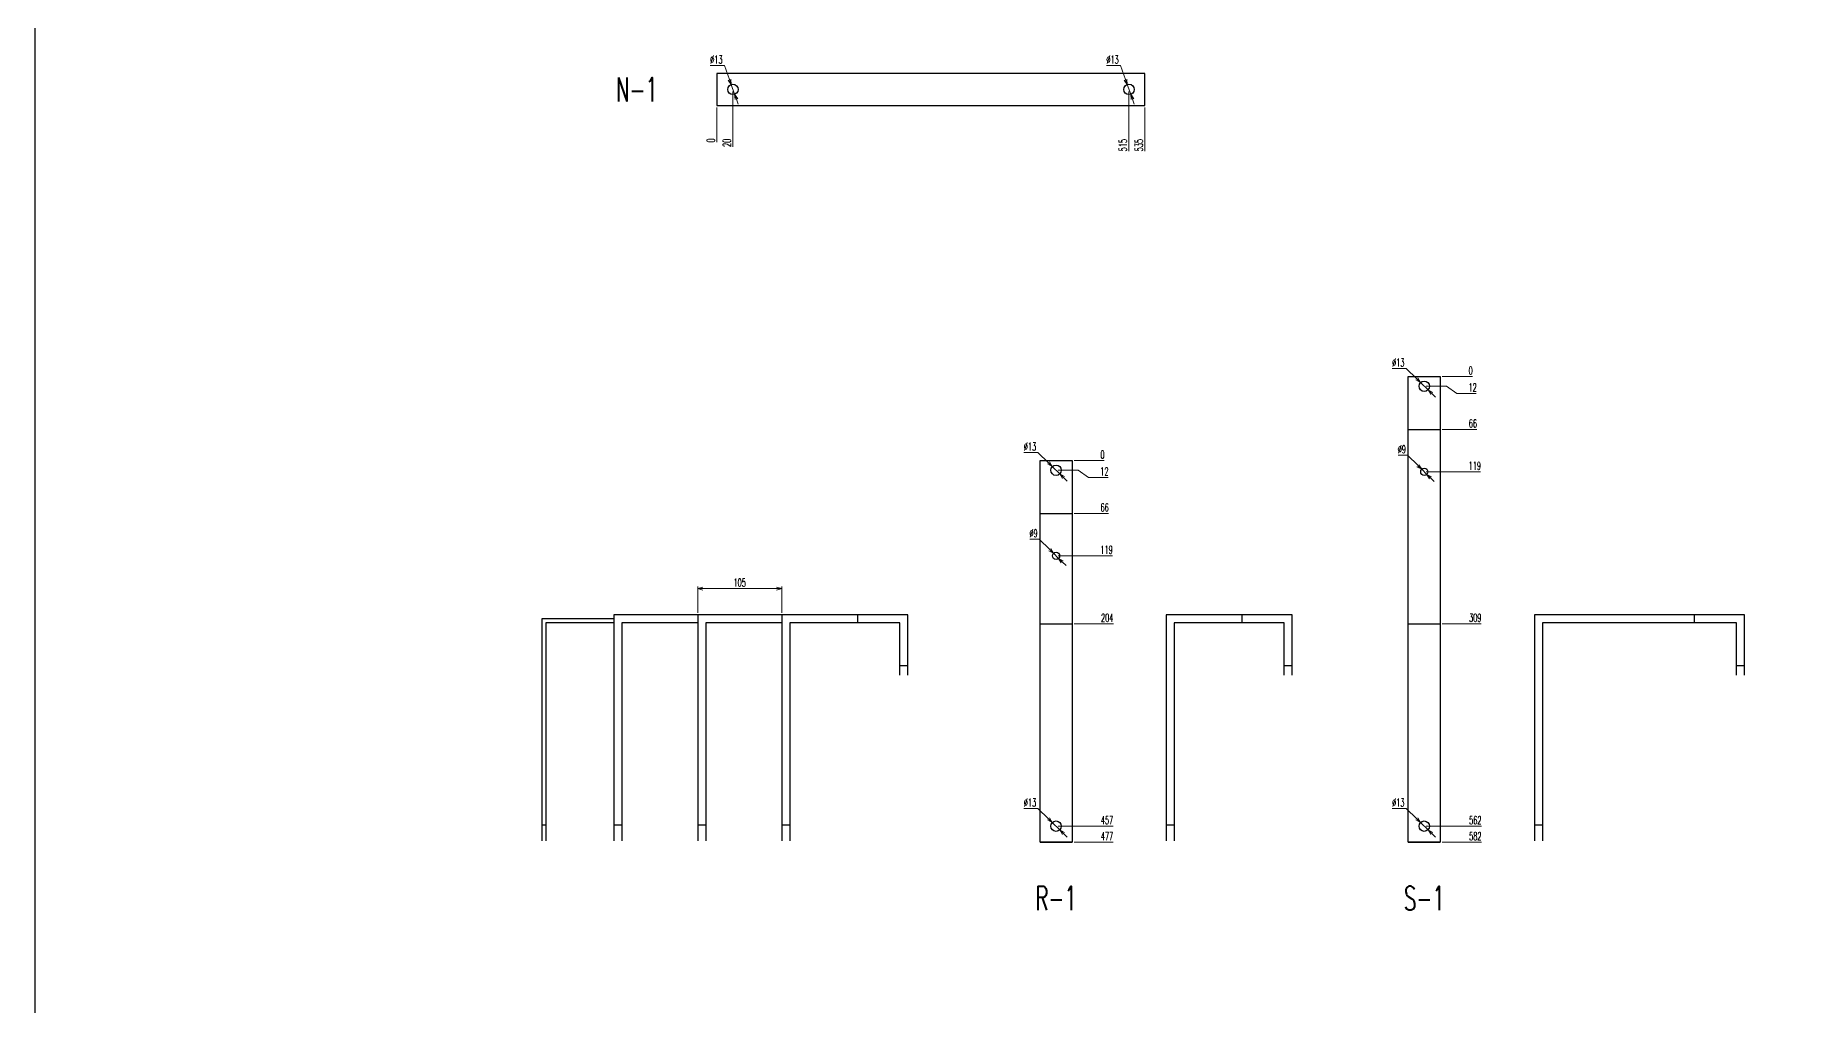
# Model space of a CAD drawing. Header units: millimetres. Extents: x 173893 to 258446, y -176540 to -123824.
# Drawn here: x 191169 to 193361, y -126340 to -125127 of the extents above; entities that cross this region are included whole.
import ezdxf
from ezdxf.enums import TextEntityAlignment as Align

# ---------------------------------------------------------------- set-up
doc = ezdxf.new("R2010")
doc.units = ezdxf.units.MM
doc.header["$LTSCALE"] = 3
doc.layers.add('@.DM. NÉT CHÍNH', color=7, linetype='Continuous')
doc.layers.add('@.VISIBLE', color=7, linetype='Continuous')
doc.styles.add('Ann_w01', font='romans.shx', dxfattribs={"width": 0.6, "bigfont": 'chineset.shx'})
doc.dimstyles.new('Dim 01_SC05', dxfattribs={"dimscale": 5, "dimtxt": 2, "dimasz": 1.3, "dimexe": 0.5, "dimexo": 0.5, "dimgap": 0.5, "dimtad": 1, "dimtoh": 1, "dimdec": 1, "dimzin": 12, "dimdsep": 46, "dimtxsty": 'Ann_w01', "dimblk": 'OPEN30', "dimcen": 1.5, "dimclrd": 6, "dimclre": 6, "dimclrt": 3, "dimadec": 1, "dimazin": 3, "dimtm": 1e-09, "dimtfac": 1, "dimtdec": 1, "dimtmove": 0, "dimatfit": 3, "dimldrblk": 'OPEN30', "dimfxl": 1, "dimtolj": 1, "dimlwd": 20, "dimlwe": 20, "dimarcsym": 0})

# ---------------------------------------------------------------- blocks, each defined once
blk = doc.blocks.new('*D3430')
at = {"layer": '@.DM. NÉT CHÍNH', "color": 6, "linetype": 'Continuous', "lineweight": 20, "transparency": 16777216}
blk.add_line((192467.7, -126135.5), (192516.7, -126135.5), dxfattribs=at)
at = {"layer": 'Defpoints', "color": 0, "linetype": 'Continuous', "transparency": 16777216}
for p in [(192445.2, -125658.5), (192465.2, -126135.5), (192498.8, -126135.5)]:
    blk.add_point(p, dxfattribs=at)
at = {"layer": '@.DM. NÉT CHÍNH', "color": 3, "linetype": 'Continuous', "transparency": 16777216, "insert": (192509, -126128), "char_height": 10, "attachment_point": 5, "style": 'Ann_w01'}
blk.add_mtext('\\A1;477', dxfattribs=at)
blk = doc.blocks.new('_Open30')
at = {"color": 0, "linetype": 'ByBlock', "lineweight": -2}
for p, q in [((-1, 0.27), (0, 0)), ((0, 0), (-1, -0.27)), ((0, 0), (-1, 0))]:
    blk.add_line(p, q, dxfattribs=at)
blk = doc.blocks.new('*D3431')
at = {"layer": '@.DM. NÉT CHÍNH', "color": 6, "linetype": 'Continuous', "lineweight": 20, "transparency": 16777216}
blk.add_line((192447.7, -126115.5), (192516.7, -126115.5), dxfattribs=at)
at = {"layer": 'Defpoints', "color": 0, "linetype": 'Continuous', "transparency": 16777216}
for p in [(192445.2, -125658.5), (192445.2, -126115.5), (192498.8, -126115.5)]:
    blk.add_point(p, dxfattribs=at)
at = {"layer": '@.DM. NÉT CHÍNH', "color": 3, "linetype": 'Continuous', "transparency": 16777216, "insert": (192509, -126108), "char_height": 10, "attachment_point": 5, "style": 'Ann_w01'}
blk.add_mtext('\\A1;457', dxfattribs=at)
blk = doc.blocks.new('*D3432')
at = {"layer": '@.DM. NÉT CHÍNH', "color": 6, "linetype": 'Continuous', "lineweight": 20, "transparency": 16777216}
blk.add_line((192467.7, -125862.5), (192517, -125862.5), dxfattribs=at)
at = {"layer": 'Defpoints', "color": 0, "linetype": 'Continuous', "transparency": 16777216}
for p in [(192445.2, -125658.5), (192465.2, -125862.5), (192498.8, -125862.5)]:
    blk.add_point(p, dxfattribs=at)
at = {"layer": '@.DM. NÉT CHÍNH', "color": 3, "linetype": 'Continuous', "transparency": 16777216, "insert": (192509.2, -125855), "char_height": 10, "attachment_point": 5, "style": 'Ann_w01'}
blk.add_mtext('\\A1;204', dxfattribs=at)
blk = doc.blocks.new('*D3433')
at = {"layer": '@.DM. NÉT CHÍNH', "color": 6, "linetype": 'Continuous', "lineweight": 20, "transparency": 16777216}
blk.add_line((192447.7, -125777.5), (192515.6, -125777.5), dxfattribs=at)
at = {"layer": 'Defpoints', "color": 0, "linetype": 'Continuous', "transparency": 16777216}
for p in [(192445.2, -125658.5), (192445.2, -125777.5), (192498.8, -125777.5)]:
    blk.add_point(p, dxfattribs=at)
at = {"layer": '@.DM. NÉT CHÍNH', "color": 3, "linetype": 'Continuous', "transparency": 16777216, "insert": (192508.4, -125770), "char_height": 10, "attachment_point": 5, "style": 'Ann_w01'}
blk.add_mtext('\\A1;119', dxfattribs=at)
blk = doc.blocks.new('*D3434')
at = {"layer": '@.VISIBLE', "color": 6, "lineweight": 20, "transparency": 16777216}
blk.add_line((192467.7, -125724.5), (192510.7, -125724.5), dxfattribs=at)
at = {"layer": 'Defpoints', "color": 0, "transparency": 16777216}
for p in [(192445.2, -125658.5), (192465.2, -125724.5), (192498.8, -125724.5)]:
    blk.add_point(p, dxfattribs=at)
at = {"layer": '@.VISIBLE', "color": 3, "transparency": 16777216, "insert": (192506, -125717), "char_height": 10, "attachment_point": 5, "style": 'Ann_w01'}
blk.add_mtext('\\A1;66', dxfattribs=at)
blk = doc.blocks.new('*D3435')
at = {"layer": '@.VISIBLE', "color": 6, "lineweight": 20, "transparency": 16777216}
for p, q in [((192447.7, -125670.5), (192472.8, -125670.5)), ((192472.8, -125670.5), (192485.8, -125679.6)), ((192485.8, -125679.6), (192510.2, -125679.6))]:
    blk.add_line(p, q, dxfattribs=at)
at = {"layer": 'Defpoints', "color": 0, "transparency": 16777216}
for p in [(192445.2, -125658.5), (192445.2, -125670.5), (192498.8, -125679.6)]:
    blk.add_point(p, dxfattribs=at)
at = {"layer": '@.VISIBLE', "color": 3, "transparency": 16777216, "insert": (192505.7, -125672.1), "char_height": 10, "attachment_point": 5, "style": 'Ann_w01'}
blk.add_mtext('\\A1;12', dxfattribs=at)
blk = doc.blocks.new('*D3436')
at = {"layer": '@.VISIBLE', "color": 6, "lineweight": 20, "transparency": 16777216}
blk.add_line((192467.7, -125658.5), (192505.3, -125658.5), dxfattribs=at)
at = {"layer": 'Defpoints', "color": 0, "transparency": 16777216}
for p in [(192445.2, -125658.5), (192465.2, -125658.5), (192498.8, -125658.5)]:
    blk.add_point(p, dxfattribs=at)
at = {"layer": '@.VISIBLE', "color": 3, "transparency": 16777216, "insert": (192503.3, -125651), "char_height": 10, "attachment_point": 5, "style": 'Ann_w01'}
blk.add_mtext('\\A1;0', dxfattribs=at)
blk = doc.blocks.new('*D3437')
at = {"layer": '@.DM. NÉT CHÍNH', "color": 6, "linetype": 'Continuous', "lineweight": 20, "transparency": 16777216}
for p, q in [((192405.1, -125648.5), (192422.7, -125648.5)), ((192422.7, -125648.5), (192435.9, -125661.4)), ((192449.9, -125675.1), (192440.6, -125666)), ((192454.5, -125679.6), (192459.2, -125684.2))]:
    blk.add_line(p, q, dxfattribs=at)
at = {"layer": 'Defpoints', "color": 0, "linetype": 'Continuous', "transparency": 16777216}
for p in [(192440.6, -125666), (192449.9, -125675.1)]:
    blk.add_point(p, dxfattribs=at)
at = {"layer": '@.DM. NÉT CHÍNH', "color": 6, "linetype": 'Continuous', "lineweight": 20, "transparency": 16777216, "xscale": 6.5, "yscale": 6.5, "zscale": 6.5}
for p, rotation in [((192440.6, -125666), 315.5832768399727), ((192449.9, -125675.1), 135.5832768399727)]:
    blk.add_blockref('_Open30', p, dxfattribs=dict(at, rotation=rotation))
at = {"layer": '@.DM. NÉT CHÍNH', "color": 3, "linetype": 'Continuous', "transparency": 16777216, "insert": (192412.7, -125641), "char_height": 10, "attachment_point": 5, "style": 'Ann_w01'}
blk.add_mtext('\\A1;∅13', dxfattribs=at)
blk = doc.blocks.new('*D3438')
at = {"layer": '@.DM. NÉT CHÍNH', "color": 6, "linetype": 'Continuous', "lineweight": 20, "transparency": 16777216}
for p, q in [((192412.5, -125756.9), (192424.2, -125756.9)), ((192424.2, -125756.9), (192437.4, -125769.8)), ((192448.4, -125780.7), (192442, -125774.4)), ((192453.1, -125785.2), (192457.7, -125789.8))]:
    blk.add_line(p, q, dxfattribs=at)
at = {"layer": 'Defpoints', "color": 0, "linetype": 'Continuous', "transparency": 16777216}
for p in [(192442, -125774.4), (192448.4, -125780.7)]:
    blk.add_point(p, dxfattribs=at)
at = {"layer": '@.DM. NÉT CHÍNH', "color": 6, "linetype": 'Continuous', "lineweight": 20, "transparency": 16777216, "xscale": 6.5, "yscale": 6.5, "zscale": 6.5}
for p, rotation in [((192442, -125774.4), 315.5832768405393), ((192448.4, -125780.7), 135.5832768405393)]:
    blk.add_blockref('_Open30', p, dxfattribs=dict(at, rotation=rotation))
at = {"layer": '@.DM. NÉT CHÍNH', "color": 3, "linetype": 'Continuous', "transparency": 16777216, "insert": (192417.1, -125749.4), "char_height": 10, "attachment_point": 5, "style": 'Ann_w01'}
blk.add_mtext('\\A1;∅9', dxfattribs=at)
blk = doc.blocks.new('*D3439')
at = {"layer": '@.DM. NÉT CHÍNH', "color": 6, "linetype": 'Continuous', "lineweight": 20, "transparency": 16777216}
for p, q in [((192405.1, -126093.5), (192422.7, -126093.5)), ((192422.7, -126093.5), (192435.9, -126106.4)), ((192449.9, -126120.1), (192440.6, -126111)), ((192454.5, -126124.6), (192459.2, -126129.2))]:
    blk.add_line(p, q, dxfattribs=at)
at = {"layer": 'Defpoints', "color": 0, "linetype": 'Continuous', "transparency": 16777216}
for p in [(192440.6, -126111), (192449.9, -126120.1)]:
    blk.add_point(p, dxfattribs=at)
at = {"layer": '@.DM. NÉT CHÍNH', "color": 6, "linetype": 'Continuous', "lineweight": 20, "transparency": 16777216, "xscale": 6.5, "yscale": 6.5, "zscale": 6.5}
for p, rotation in [((192440.6, -126111), 315.5832768399305), ((192449.9, -126120.1), 135.5832768399306)]:
    blk.add_blockref('_Open30', p, dxfattribs=dict(at, rotation=rotation))
at = {"layer": '@.DM. NÉT CHÍNH', "color": 3, "linetype": 'Continuous', "transparency": 16777216, "insert": (192412.7, -126086), "char_height": 10, "attachment_point": 5, "style": 'Ann_w01'}
blk.add_mtext('\\A1;∅13', dxfattribs=at)
blk = doc.blocks.new('*D3440')
at = {"layer": '@.DM. NÉT CHÍNH', "color": 6, "linetype": 'Continuous', "lineweight": 20, "transparency": 16777216}
for p, q in [((191997.5, -125848.7), (191997.5, -125816.1)), ((192004, -125818.6), (192096, -125818.6)), ((192102.5, -125848.7), (192102.5, -125816.1))]:
    blk.add_line(p, q, dxfattribs=at)
at = {"layer": 'Defpoints', "color": 0, "linetype": 'Continuous', "transparency": 16777216}
for p in [(192102.5, -125818.6), (191997.5, -125851.2), (192102.5, -125851.2)]:
    blk.add_point(p, dxfattribs=at)
at = {"layer": '@.DM. NÉT CHÍNH', "color": 6, "linetype": 'Continuous', "lineweight": 20, "transparency": 16777216, "xscale": 6.5, "yscale": 6.5, "zscale": 6.5, "rotation": 180}
blk.add_blockref('_Open30', (191997.5, -125818.6), dxfattribs=at)
at = {"layer": '@.DM. NÉT CHÍNH', "color": 6, "linetype": 'Continuous', "lineweight": 20, "transparency": 16777216, "xscale": 6.5, "yscale": 6.5, "zscale": 6.5}
blk.add_blockref('_Open30', (192102.5, -125818.6), dxfattribs=at)
at = {"layer": '@.DM. NÉT CHÍNH', "color": 3, "linetype": 'Continuous', "transparency": 16777216, "insert": (192050, -125811.1), "char_height": 10, "attachment_point": 5, "style": 'Ann_w01'}
blk.add_mtext('\\A1;105', dxfattribs=at)
blk = doc.blocks.new('*D3441')
at = {"layer": '@.VISIBLE', "color": 6, "lineweight": 20, "transparency": 16777216}
blk.add_line((192927.9, -126135.5), (192976.9, -126135.5), dxfattribs=at)
at = {"layer": 'Defpoints', "color": 0, "transparency": 16777216}
for p in [(192905.4, -125553.5), (192925.4, -126135.5), (192959, -126135.5)]:
    blk.add_point(p, dxfattribs=at)
at = {"layer": '@.VISIBLE', "color": 3, "transparency": 16777216, "insert": (192969.2, -126128), "char_height": 10, "attachment_point": 5, "style": 'Ann_w01'}
blk.add_mtext('\\A1;582', dxfattribs=at)
blk = doc.blocks.new('*D3442')
at = {"layer": '@.VISIBLE', "color": 6, "lineweight": 20, "transparency": 16777216}
blk.add_line((192907.9, -126115.5), (192976.9, -126115.5), dxfattribs=at)
at = {"layer": 'Defpoints', "color": 0, "transparency": 16777216}
for p in [(192905.4, -125553.5), (192905.4, -126115.5), (192959, -126115.5)]:
    blk.add_point(p, dxfattribs=at)
at = {"layer": '@.VISIBLE', "color": 3, "transparency": 16777216, "insert": (192969.2, -126108), "char_height": 10, "attachment_point": 5, "style": 'Ann_w01'}
blk.add_mtext('\\A1;562', dxfattribs=at)
blk = doc.blocks.new('*D3443')
at = {"layer": '@.VISIBLE', "color": 6, "lineweight": 20, "transparency": 16777216}
blk.add_line((192927.9, -125862.5), (192976.6, -125862.5), dxfattribs=at)
at = {"layer": 'Defpoints', "color": 0, "transparency": 16777216}
for p in [(192905.4, -125553.5), (192925.4, -125862.5), (192959, -125862.5)]:
    blk.add_point(p, dxfattribs=at)
at = {"layer": '@.VISIBLE', "color": 3, "transparency": 16777216, "insert": (192969.1, -125855), "char_height": 10, "attachment_point": 5, "style": 'Ann_w01'}
blk.add_mtext('\\A1;309', dxfattribs=at)
blk = doc.blocks.new('*D3444')
at = {"layer": '@.VISIBLE', "color": 6, "lineweight": 20, "transparency": 16777216}
blk.add_line((192907.9, -125672.5), (192975.8, -125672.5), dxfattribs=at)
at = {"layer": 'Defpoints', "color": 0, "transparency": 16777216}
for p in [(192905.4, -125553.5), (192905.4, -125672.5), (192959, -125672.5)]:
    blk.add_point(p, dxfattribs=at)
at = {"layer": '@.VISIBLE', "color": 3, "transparency": 16777216, "insert": (192968.6, -125665), "char_height": 10, "attachment_point": 5, "style": 'Ann_w01'}
blk.add_mtext('\\A1;119', dxfattribs=at)
blk = doc.blocks.new('*D3445')
at = {"layer": '@.VISIBLE', "color": 6, "lineweight": 20, "transparency": 16777216}
blk.add_line((192927.9, -125619.5), (192970.9, -125619.5), dxfattribs=at)
at = {"layer": 'Defpoints', "color": 0, "transparency": 16777216}
for p in [(192905.4, -125553.5), (192925.4, -125619.5), (192959, -125619.5)]:
    blk.add_point(p, dxfattribs=at)
at = {"layer": '@.VISIBLE', "color": 3, "transparency": 16777216, "insert": (192966.2, -125612), "char_height": 10, "attachment_point": 5, "style": 'Ann_w01'}
blk.add_mtext('\\A1;66', dxfattribs=at)
blk = doc.blocks.new('*D3446')
at = {"layer": '@.VISIBLE', "color": 6, "lineweight": 20, "transparency": 16777216}
for p, q in [((192907.9, -125565.5), (192933, -125565.5)), ((192933, -125565.5), (192946, -125574.6)), ((192946, -125574.6), (192970.4, -125574.6))]:
    blk.add_line(p, q, dxfattribs=at)
at = {"layer": 'Defpoints', "color": 0, "transparency": 16777216}
for p in [(192905.4, -125553.5), (192905.4, -125565.5), (192959, -125574.6)]:
    blk.add_point(p, dxfattribs=at)
at = {"layer": '@.VISIBLE', "color": 3, "transparency": 16777216, "insert": (192965.9, -125567.1), "char_height": 10, "attachment_point": 5, "style": 'Ann_w01'}
blk.add_mtext('\\A1;12', dxfattribs=at)
blk = doc.blocks.new('*D3447')
at = {"layer": '@.VISIBLE', "color": 6, "lineweight": 20, "transparency": 16777216}
blk.add_line((192927.9, -125553.5), (192965.5, -125553.5), dxfattribs=at)
at = {"layer": 'Defpoints', "color": 0, "transparency": 16777216}
for p in [(192905.4, -125553.5), (192925.4, -125553.5), (192959, -125553.5)]:
    blk.add_point(p, dxfattribs=at)
at = {"layer": '@.VISIBLE', "color": 3, "transparency": 16777216, "insert": (192963.5, -125546), "char_height": 10, "attachment_point": 5, "style": 'Ann_w01'}
blk.add_mtext('\\A1;0', dxfattribs=at)
blk = doc.blocks.new('*D3448')
at = {"layer": '@.VISIBLE', "color": 6, "lineweight": 20, "transparency": 16777216}
for p, q in [((192865.3, -125543.5), (192882.9, -125543.5)), ((192882.9, -125543.5), (192896.1, -125556.4)), ((192910.1, -125570.1), (192900.8, -125561)), ((192914.7, -125574.6), (192919.4, -125579.2))]:
    blk.add_line(p, q, dxfattribs=at)
at = {"layer": 'Defpoints', "color": 0, "transparency": 16777216}
for p in [(192900.8, -125561), (192910.1, -125570.1)]:
    blk.add_point(p, dxfattribs=at)
at = {"layer": '@.VISIBLE', "color": 6, "lineweight": 20, "transparency": 16777216, "xscale": 6.5, "yscale": 6.5, "zscale": 6.5}
for p, rotation in [((192900.8, -125561), 315.5832768402952), ((192910.1, -125570.1), 135.5832768402952)]:
    blk.add_blockref('_Open30', p, dxfattribs=dict(at, rotation=rotation))
at = {"layer": '@.VISIBLE', "color": 3, "transparency": 16777216, "insert": (192872.9, -125536), "char_height": 10, "attachment_point": 5, "style": 'Ann_w01'}
blk.add_mtext('\\A1;∅13', dxfattribs=at)
blk = doc.blocks.new('*D3449')
at = {"layer": '@.VISIBLE', "color": 6, "lineweight": 20, "transparency": 16777216}
for p, q in [((192872.7, -125651.9), (192884.4, -125651.9)), ((192884.4, -125651.9), (192897.6, -125664.8)), ((192908.6, -125675.7), (192902.2, -125669.4)), ((192913.3, -125680.2), (192917.9, -125684.8))]:
    blk.add_line(p, q, dxfattribs=at)
at = {"layer": 'Defpoints', "color": 0, "transparency": 16777216}
for p in [(192902.2, -125669.4), (192908.6, -125675.7)]:
    blk.add_point(p, dxfattribs=at)
at = {"layer": '@.VISIBLE', "color": 6, "lineweight": 20, "transparency": 16777216, "xscale": 6.5, "yscale": 6.5, "zscale": 6.5}
for p, rotation in [((192902.2, -125669.4), 315.5832768408621), ((192908.6, -125675.7), 135.5832768408621)]:
    blk.add_blockref('_Open30', p, dxfattribs=dict(at, rotation=rotation))
at = {"layer": '@.VISIBLE', "color": 3, "transparency": 16777216, "insert": (192877.3, -125644.4), "char_height": 10, "attachment_point": 5, "style": 'Ann_w01'}
blk.add_mtext('\\A1;∅9', dxfattribs=at)
blk = doc.blocks.new('*D3450')
at = {"layer": '@.VISIBLE', "color": 6, "lineweight": 20, "transparency": 16777216}
for p, q in [((192865.3, -126093.5), (192882.9, -126093.5)), ((192882.9, -126093.5), (192896.1, -126106.4)), ((192910.1, -126120.1), (192900.8, -126111)), ((192914.7, -126124.6), (192919.4, -126129.2))]:
    blk.add_line(p, q, dxfattribs=at)
at = {"layer": 'Defpoints', "color": 0, "transparency": 16777216}
for p in [(192900.8, -126111), (192910.1, -126120.1)]:
    blk.add_point(p, dxfattribs=at)
at = {"layer": '@.VISIBLE', "color": 6, "lineweight": 20, "transparency": 16777216, "xscale": 6.5, "yscale": 6.5, "zscale": 6.5}
for p, rotation in [((192900.8, -126111), 315.5832768403739), ((192910.1, -126120.1), 135.5832768403739)]:
    blk.add_blockref('_Open30', p, dxfattribs=dict(at, rotation=rotation))
at = {"layer": '@.VISIBLE', "color": 3, "transparency": 16777216, "insert": (192872.9, -126086), "char_height": 10, "attachment_point": 5, "style": 'Ann_w01'}
blk.add_mtext('\\A1;∅13', dxfattribs=at)
blk = doc.blocks.new('*D3489')
at = {"layer": '@.DM. NÉT CHÍNH', "color": 6, "linetype": 'Continuous', "lineweight": 20, "transparency": 16777216}
blk.add_line((192021.4, -125216.9), (192021.4, -125260.4), dxfattribs=at)
at = {"layer": 'Defpoints', "color": 0, "linetype": 'Continuous', "transparency": 16777216}
for p in [(192021.4, -125194.4), (192021.4, -125214.4), (192021.4, -125253.9)]:
    blk.add_point(p, dxfattribs=at)
at = {"layer": '@.DM. NÉT CHÍNH', "color": 3, "linetype": 'Continuous', "transparency": 16777216, "insert": (192013.9, -125258.4), "char_height": 10, "attachment_point": 5, "rotation": 90, "style": 'Ann_w01'}
blk.add_mtext('\\A1;0', dxfattribs=at)
blk = doc.blocks.new('*D3490')
at = {"layer": '@.DM. NÉT CHÍNH', "color": 6, "linetype": 'Continuous', "lineweight": 20, "transparency": 16777216}
blk.add_line((192041.4, -125196.9), (192041.4, -125266.2), dxfattribs=at)
at = {"layer": 'Defpoints', "color": 0, "linetype": 'Continuous', "transparency": 16777216}
for p in [(192021.4, -125194.4), (192041.4, -125194.4), (192041.4, -125253.9)]:
    blk.add_point(p, dxfattribs=at)
at = {"layer": '@.DM. NÉT CHÍNH', "color": 3, "linetype": 'Continuous', "transparency": 16777216, "insert": (192033.9, -125261.3), "char_height": 10, "attachment_point": 5, "rotation": 90, "style": 'Ann_w01'}
blk.add_mtext('\\A1;20', dxfattribs=at)
blk = doc.blocks.new('*D3491')
at = {"layer": '@.DM. NÉT CHÍNH', "color": 6, "linetype": 'Continuous', "lineweight": 20, "transparency": 16777216}
blk.add_line((192536.4, -125196.9), (192536.4, -125271.9), dxfattribs=at)
at = {"layer": 'Defpoints', "color": 0, "linetype": 'Continuous', "transparency": 16777216}
for p in [(192021.4, -125194.4), (192536.4, -125194.4), (192536.4, -125253.9)]:
    blk.add_point(p, dxfattribs=at)
at = {"layer": '@.DM. NÉT CHÍNH', "color": 3, "linetype": 'Continuous', "transparency": 16777216, "insert": (192528.9, -125264.2), "char_height": 10, "attachment_point": 5, "rotation": 90, "style": 'Ann_w01'}
blk.add_mtext('\\A1;515', dxfattribs=at)
blk = doc.blocks.new('*D3492')
at = {"layer": '@.DM. NÉT CHÍNH', "color": 6, "linetype": 'Continuous', "lineweight": 20, "transparency": 16777216}
blk.add_line((192556.4, -125216.9), (192556.4, -125271.9), dxfattribs=at)
at = {"layer": 'Defpoints', "color": 0, "linetype": 'Continuous', "transparency": 16777216}
for p in [(192021.4, -125194.4), (192556.4, -125214.4), (192556.4, -125253.9)]:
    blk.add_point(p, dxfattribs=at)
at = {"layer": '@.DM. NÉT CHÍNH', "color": 3, "linetype": 'Continuous', "transparency": 16777216, "insert": (192548.9, -125264.2), "char_height": 10, "attachment_point": 5, "rotation": 90, "style": 'Ann_w01'}
blk.add_mtext('\\A1;535', dxfattribs=at)
blk = doc.blocks.new('*D3493')
at = {"layer": '@.DM. NÉT CHÍNH', "color": 6, "linetype": 'Continuous', "lineweight": 20, "transparency": 16777216}
for p, q in [((192013.2, -125164.8), (192030.8, -125164.8)), ((192030.8, -125164.8), (192037.1, -125182.2)), ((192043.6, -125200.6), (192039.2, -125188.3)), ((192045.8, -125206.7), (192048, -125212.8))]:
    blk.add_line(p, q, dxfattribs=at)
at = {"layer": 'Defpoints', "color": 0, "linetype": 'Continuous', "transparency": 16777216}
for p in [(192039.2, -125188.3), (192043.6, -125200.6)]:
    blk.add_point(p, dxfattribs=at)
at = {"layer": '@.DM. NÉT CHÍNH', "color": 6, "linetype": 'Continuous', "lineweight": 20, "transparency": 16777216, "xscale": 6.5, "yscale": 6.5, "zscale": 6.5}
for p, rotation in [((192039.2, -125188.3), 289.6393051019034), ((192043.6, -125200.6), 109.6393051019034)]:
    blk.add_blockref('_Open30', p, dxfattribs=dict(at, rotation=rotation))
at = {"layer": '@.DM. NÉT CHÍNH', "color": 3, "linetype": 'Continuous', "transparency": 16777216, "insert": (192020.8, -125157.3), "char_height": 10, "attachment_point": 5, "style": 'Ann_w01'}
blk.add_mtext('\\A1;∅13', dxfattribs=at)
blk = doc.blocks.new('*D3494')
at = {"layer": '@.DM. NÉT CHÍNH', "color": 6, "linetype": 'Continuous', "lineweight": 20, "transparency": 16777216}
for p, q in [((192508.2, -125164.8), (192525.8, -125164.8)), ((192525.8, -125164.8), (192532.1, -125182.2)), ((192538.6, -125200.6), (192534.2, -125188.3)), ((192540.8, -125206.7), (192543, -125212.8))]:
    blk.add_line(p, q, dxfattribs=at)
at = {"layer": 'Defpoints', "color": 0, "linetype": 'Continuous', "transparency": 16777216}
for p in [(192534.2, -125188.3), (192538.6, -125200.6)]:
    blk.add_point(p, dxfattribs=at)
at = {"layer": '@.DM. NÉT CHÍNH', "color": 6, "linetype": 'Continuous', "lineweight": 20, "transparency": 16777216, "xscale": 6.5, "yscale": 6.5, "zscale": 6.5}
for p, rotation in [((192534.2, -125188.3), 289.6393051018343), ((192538.6, -125200.6), 109.6393051018343)]:
    blk.add_blockref('_Open30', p, dxfattribs=dict(at, rotation=rotation))
at = {"layer": '@.DM. NÉT CHÍNH', "color": 3, "linetype": 'Continuous', "transparency": 16777216, "insert": (192515.8, -125157.3), "char_height": 10, "attachment_point": 5, "style": 'Ann_w01'}
blk.add_mtext('\\A1;∅13', dxfattribs=at)

msp = doc.modelspace()

# ---------------------------------------------------------------- linework, layer by layer
at = {"layer": '@.DM. NÉT CHÍNH', "linetype": 'Continuous'}
for p, q in [((192197.53, -125861.21), (192197.53, -125851.21)), ((192677.94, -125861.21), (192677.94, -125851.21)), ((192250.03, -125914.71), (192260.03, -125914.71)), ((192730.44, -125914.71), (192740.44, -125914.71)), ((191802.51, -126113.71), (191807.51, -126113.71)), ((191892.51, -126113.71), (191902.51, -126113.71)), ((191997.51, -126113.71), (192007.51, -126113.71)), ((192102.51, -126113.71), (192112.51, -126113.71)), ((192582.92, -126113.71), (192592.92, -126113.71))]:
    msp.add_line(p, q, dxfattribs=at)
for points in [[(191169.37, -124247.34), (215177.7, -124247.34), (215177.7, -137826.43), (191169.37, -137826.43)], [(192556.42, -125214.43), (192556.42, -125174.43), (192021.42, -125174.43), (192021.42, -125214.43)]]:
    msp.add_lwpolyline(points, close=True, dxfattribs=at)
for points in [[(191892.51, -125856.21), (191802.51, -125856.21), (191802.51, -126133.71)], [(191892.51, -125861.21), (191807.51, -125861.21), (191807.51, -126133.71)]]:
    msp.add_lwpolyline(points, dxfattribs=at)
for centre in [(192041.42, -125194.43), (192536.42, -125194.43)]:
    msp.add_circle(centre, 6.5, dxfattribs=at)
at = {"layer": '@.VISIBLE', "color": 2}
for p, q in [((193243.15, -125861.21), (193243.15, -125851.21)), ((193295.65, -125914.71), (193305.65, -125914.71)), ((193043.13, -126113.71), (193053.13, -126113.71)), ((192885.43, -126135.54), (192925.43, -126135.54))]:
    msp.add_line(p, q, dxfattribs=at)
at = {"layer": '@.VISIBLE', "color": 1}
msp.add_line((192425.22, -126135.54), (192465.22, -126135.54), dxfattribs=at)
at = {"layer": '@.VISIBLE', "color": 2}
for points in [[(192885.43, -126135.54), (192885.43, -125553.54), (192925.43, -125553.54), (192925.43, -126135.54)], [(192885.43, -126135.54), (192885.43, -125619.54), (192925.43, -125619.54), (192925.43, -126135.54)], [(192885.43, -126135.54), (192885.43, -125862.54), (192925.43, -125862.54), (192925.43, -126135.54)]]:
    msp.add_lwpolyline(points, close=True, dxfattribs=at)
at = {"layer": '@.VISIBLE', "color": 1}
for points in [[(192425.22, -126135.54), (192425.22, -125658.54), (192465.22, -125658.54), (192465.22, -126135.54)], [(192425.22, -126135.54), (192425.22, -125724.54), (192465.22, -125724.54), (192465.22, -126135.54)], [(192425.22, -126135.54), (192425.22, -125862.54), (192465.22, -125862.54), (192465.22, -126135.54)]]:
    msp.add_lwpolyline(points, close=True, dxfattribs=at)
at = {"layer": '@.VISIBLE', "color": 4}
for points in [[(191997.51, -125851.21), (191892.51, -125851.21), (191892.51, -126133.71)], [(191997.51, -125861.21), (191902.51, -125861.21), (191902.51, -126133.71)]]:
    msp.add_lwpolyline(points, dxfattribs=at)
at = {"layer": '@.VISIBLE', "color": 2}
for points in [[(192102.51, -125851.21), (191997.51, -125851.21), (191997.51, -126133.71)], [(192102.51, -125861.21), (192007.51, -125861.21), (192007.51, -126133.71)], [(193305.65, -125926.71), (193305.65, -125851.21), (193043.13, -125851.21), (193043.13, -126133.71)], [(193295.65, -125926.71), (193295.65, -125861.21), (193053.13, -125861.21), (193053.13, -126133.71)]]:
    msp.add_lwpolyline(points, dxfattribs=at)
at = {"layer": '@.VISIBLE', "color": 1}
for points in [[(192260.03, -125926.71), (192260.03, -125851.21), (192102.51, -125851.21), (192102.51, -126133.71)], [(192250.03, -125926.71), (192250.03, -125861.21), (192112.51, -125861.21), (192112.51, -126133.71)], [(192740.44, -125926.71), (192740.44, -125851.21), (192582.92, -125851.21), (192582.92, -126133.71)], [(192730.44, -125926.71), (192730.44, -125861.21), (192592.92, -125861.21), (192592.92, -126133.71)]]:
    msp.add_lwpolyline(points, dxfattribs=at)
at = {"layer": '@.VISIBLE', "color": 2}
for centre, radius in [((192905.43, -125565.54), 6.5), ((192905.43, -125672.54), 4.5), ((192905.43, -126115.54), 6.5)]:
    msp.add_circle(centre, radius, dxfattribs=at)
at = {"layer": '@.VISIBLE', "color": 1}
for centre, radius in [((192445.22, -125670.54), 6.5), ((192445.22, -125777.54), 4.5), ((192445.22, -126115.54), 6.5)]:
    msp.add_circle(centre, radius, dxfattribs=at)

# ---------------------------------------------------------------- texts
at = {"style": 'Ann_w01', "width": 0.6}
for s, p in [('N-1', (191921.42, -125194.43)), ('R-1', (192445.22, -126205.54)), ('S-1', (192905.43, -126205.54))]:
    msp.add_text(s, height=30, dxfattribs=at).set_placement(p, align=Align.MIDDLE_CENTER)

# ---------------------------------------------------------------- dimensions: what is measured, and where the dimension line sits
at = {"layer": '@.DM. NÉT CHÍNH', "linetype": 'Continuous'}
for p1, p2, picture, middle in [((192043.61, -125200.55), (192039.24, -125188.31), '*D3493', (192020.76, -125164.76)), ((192538.61, -125200.55), (192534.24, -125188.31), '*D3494', (192515.76, -125164.76)), ((192449.87, -125675.09), (192440.58, -125665.99), '*D3437', (192412.65, -125648.49)), ((192448.44, -125780.69), (192442.01, -125774.39), '*D3438', (192417.08, -125756.89)), ((192449.87, -126120.09), (192440.58, -126110.99), '*D3439', (192412.65, -126093.49))]:
    dim = msp.add_diameter_dim_2p(p1=p1, p2=p2, dimstyle='Dim 01_SC05', dxfattribs=at)
    dim.commit()
    dim.dimension.update_dxf_attribs({"geometry": picture, "text_midpoint": middle, "dimtype": 163})
for feature_location, offset, dtype, origin, picture, middle in [((192021.421909, -125214.43144432), (0, -39.51129598), 1, (192021.421909, -125194.43144432), '*D3489', (192013.921909, -125258.4427403)), ((192041.42, -125194.43), (0, -59.51), 1, (192021.42, -125194.43), '*D3490', (192033.92, -125261.3)), ((192536.42, -125194.43), (0, -59.51), 1, (192021.42, -125194.43), '*D3491', (192528.92, -125264.16)), ((192556.42, -125214.43), (0, -39.51), 1, (192021.42, -125194.43), '*D3492', (192548.92, -125264.16)), ((192465.22, -126135.54), (33.57, 0), 0, (192445.22, -125658.54), '*D3430', (192509.01, -126128.04)), ((192445.22, -126115.54), (53.57, 0), 0, (192445.22, -125658.54), '*D3431', (192509.01, -126108.04)), ((192465.22, -125862.54), (33.57, 0), 0, (192445.22, -125658.54), '*D3432', (192509.15, -125855.04)), ((192445.22, -125777.54), (53.57, 0), 0, (192445.22, -125658.54), '*D3433', (192508.44, -125770.04))]:
    dim = msp.add_ordinate_dim(feature_location=feature_location, offset=offset, dtype=dtype, origin=origin, dimstyle='Dim 01_SC05', dxfattribs=at)
    dim.commit()
    dim.dimension.update_dxf_attribs({"geometry": picture, "text_midpoint": middle})
dim = msp.add_linear_dim(base=(192102.51, -125818.61), p1=(191997.51, -125851.21), p2=(192102.51, -125851.21), dimstyle='Dim 01_SC05', dxfattribs=at)
dim.commit()
dim.dimension.update_dxf_attribs({"geometry": '*D3440', "text_midpoint": (192050.01, -125811.11)})
at = {"layer": '@.VISIBLE', "color": 2}
for p1, p2, picture, middle in [((192910.07, -125570.09), (192900.78, -125560.99), '*D3448', (192872.86, -125543.49)), ((192908.64, -125675.69), (192902.21, -125669.39), '*D3449', (192877.28, -125651.89)), ((192910.07, -126120.09), (192900.78, -126110.99), '*D3450', (192872.86, -126093.49))]:
    dim = msp.add_diameter_dim_2p(p1=p1, p2=p2, dimstyle='Dim 01_SC05', dxfattribs=at)
    dim.commit()
    dim.dimension.update_dxf_attribs({"geometry": picture, "text_midpoint": middle, "dimtype": 163})
for feature_location, offset, origin, picture, middle in [((192925.42715923, -125553.54060453), (33.5714665, 0), (192905.42715923, -125553.54060453), '*D3447', (192963.49862573, -125546.04060453)), ((192925.43, -126135.54), (33.57, 0), (192905.43, -125553.54), '*D3441', (192969.21, -126128.04)), ((192905.43, -126115.54), (53.57, 0), (192905.43, -125553.54), '*D3442', (192969.21, -126108.04)), ((192925.43, -125862.54), (33.57, 0), (192905.43, -125553.54), '*D3443', (192969.07, -125855.04)), ((192905.43, -125672.54), (53.57, 0), (192905.43, -125553.54), '*D3444', (192968.64, -125665.04)), ((192925.43, -125619.54), (33.57, 0), (192905.43, -125553.54), '*D3445', (192966.21, -125612.04)), ((192905.43, -125565.54), (53.57, -9.02), (192905.43, -125553.54), '*D3446', (192965.93, -125567.06))]:
    dim = msp.add_ordinate_dim(feature_location=feature_location, offset=offset, dtype=0, origin=origin, dimstyle='Dim 01_SC05', dxfattribs=at)
    dim.commit()
    dim.dimension.update_dxf_attribs({"geometry": picture, "text_midpoint": middle})
at = {"layer": '@.VISIBLE', "color": 1}
for feature_location, offset, origin, picture, middle in [((192465.22366174, -125658.54060453), (33.5714665, 0), (192445.22366174, -125658.54060453), '*D3436', (192503.29512824, -125651.04060453)), ((192465.22, -125724.54), (33.57, 0), (192445.22, -125658.54), '*D3434', (192506.01, -125717.04)), ((192445.22, -125670.54), (53.57, -9.02), (192445.22, -125658.54), '*D3435', (192505.72, -125672.06))]:
    dim = msp.add_ordinate_dim(feature_location=feature_location, offset=offset, dtype=0, origin=origin, dimstyle='Dim 01_SC05', dxfattribs=at)
    dim.commit()
    dim.dimension.update_dxf_attribs({"geometry": picture, "text_midpoint": middle})

doc.saveas('drawing.dxf')
